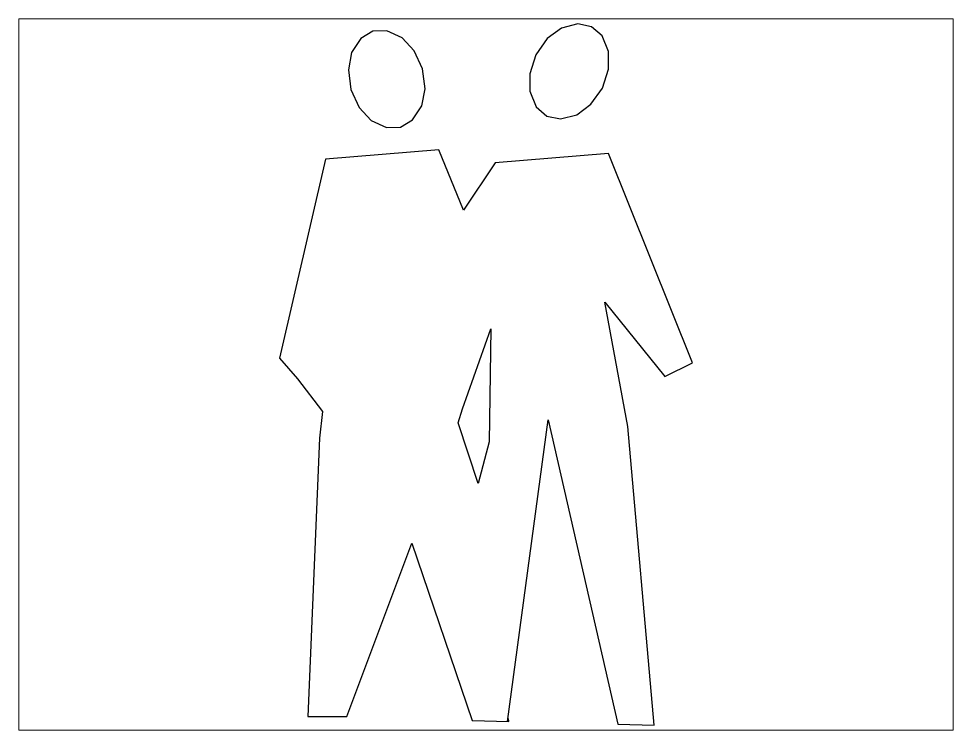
# Paper-space layout 'Layout1' of a CAD drawing. Header units: millimetres. Extents: x 1.05 to 9.45, y 0.8 to 7.2.
# The model-space entities are those that its viewports show. They can reach past a viewport. Long polylines and large blocks are cut down to what shows.
import ezdxf

# ---------------------------------------------------------------- set-up
doc = ezdxf.new("R2010")
doc.units = ezdxf.units.MM
doc.header["$MEASUREMENT"] = 0

# ---------------------------------------------------------------- blocks, each defined once
blk = doc.blocks.new('SYMBOL_Figure_1_2D')
at = {"color": 0, "linetype": 'ByBlock'}
for points in [[(271.3, 1864.6), (234.4, 1872.5), (190.7, 1861), (152.9, 1833), (122.1, 1789.3), (105.6, 1738.4), (105.9, 1691.4), (123, 1649.6), (151.5, 1624.8), (188.5, 1616.9), (232.2, 1628.4), (269.9, 1656.4), (300.7, 1700.1), (317.2, 1751), (316.9, 1798), (299.8, 1839.8)], [(-315.3, 1852.6), (-347.8, 1833.3), (-372.2, 1795.3), (-381, 1749.2), (-374.1, 1696.1), (-351.8, 1647.5), (-319.8, 1613.1), (-278.8, 1593.9), (-241.1, 1594.9), (-208.6, 1614.2), (-184.1, 1652.2), (-175.3, 1698.3), (-182.3, 1751.4), (-204.6, 1800), (-236.6, 1834.4), (-277.5, 1853.6)], [(-32.3, 637.7), (-86.7, 801), (-74.3, 838.9), (1.4, 1053), (-3, 749.5)]]:
    blk.add_lwpolyline(points, close=True, dxfattribs=at)
blk.add_lwpolyline([(45.9, -1.2), (155.6, 809.4), (341.7, -8.5), (440.1, -11), (368.9, 791.2), (307.1, 1124.7), (468, 924.9), (542.6, 962), (316.9, 1523.9), (12.8, 1499.3), (-71.9, 1371.8), (-138.7, 1533.7), (-442.8, 1509.1), (-565.8, 974.5), (-517.2, 918.9), (-450.7, 831.4), (-458.6, 759.3), (-489.4, 12.5), (-385.5, 12.5), (-211.1, 477.5), (-49.2, 1.2), (49.2, -1.2), (48.4, 7.1)], dxfattribs=at)

msp = doc.modelspace()

# ---------------------------------------------------------------- block references
msp.add_blockref('SYMBOL_Figure_1_2D', (49.2, -1.2))

psp = doc.layouts.get("Layout1")

# ---------------------------------------------------------------- viewports
at = {"layer": '0'}
psp.add_viewport(center=(5.25, 4), size=(8.4, 6.4), view_center_point=(37.5286, 929.5163), view_height=1911.099958, dxfattribs=at)

doc.saveas('drawing.dxf')
